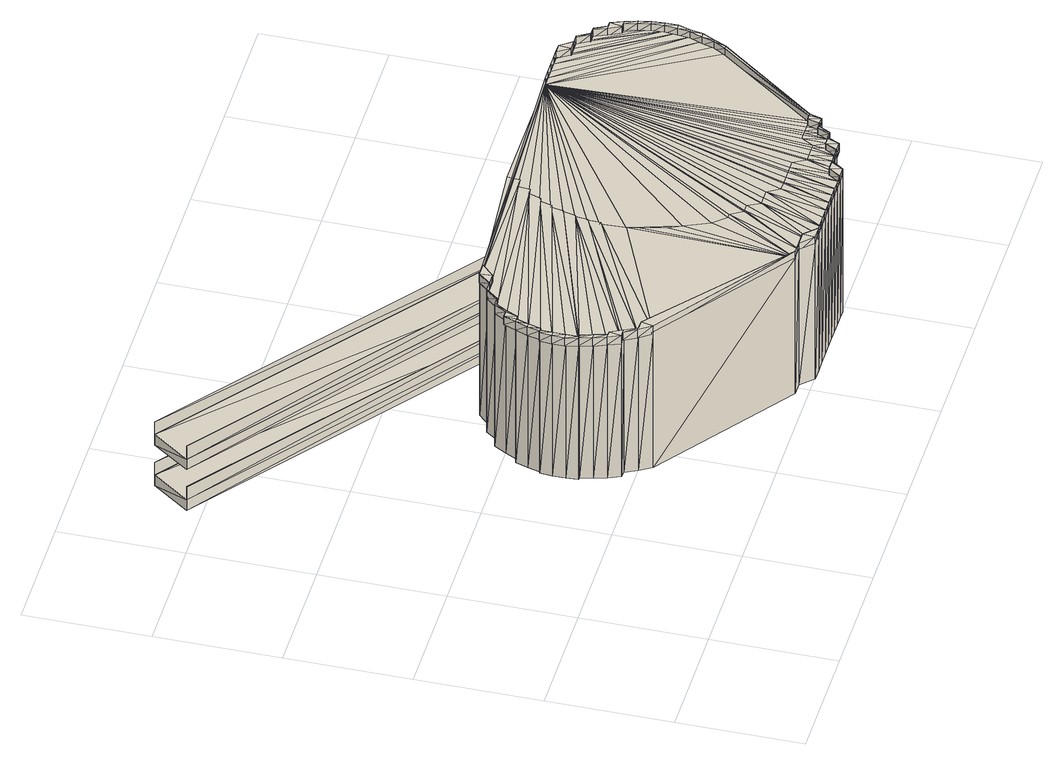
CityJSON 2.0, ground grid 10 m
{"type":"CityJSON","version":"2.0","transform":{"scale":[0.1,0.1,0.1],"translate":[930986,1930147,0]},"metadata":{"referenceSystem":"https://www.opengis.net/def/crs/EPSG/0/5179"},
"CityObjects":{
"building1":{"type":"Building","geometry":[{"type":"MultiSurface","lod":"3","boundaries":[[[0,1,2]],[[3,2,1]],[[2,3,4]],[[5,4,3]],[[4,5,6]],[[7,6,5]],[[6,7,8]],[[9,8,7]],[[8,9,10]],[[11,10,9]],[[10,11,12]],[[13,12,11]],[[12,13,14]],[[15,14,13]],[[14,15,16]],[[17,16,15]],[[16,17,18]],[[19,18,17]],[[18,19,20]],[[21,20,19]],[[20,21,22]],[[23,22,21]],[[22,23,24]],[[25,24,23]],[[24,25,26]],[[27,26,25]],[[26,27,28]],[[29,28,27]],[[28,29,30]],[[31,30,29]],[[30,31,32]],[[33,32,31]],[[32,33,34]],[[35,34,33]],[[34,35,36]],[[37,36,35]],[[36,37,38]],[[39,38,37]],[[38,39,40]],[[41,40,39]],[[40,41,42]],[[43,42,41]],[[42,43,44]],[[45,44,43]],[[44,45,46]],[[47,46,45]],[[46,47,48]],[[49,48,47]],[[48,49,50]],[[51,50,49]],[[50,51,52]],[[53,52,51]],[[52,53,54]],[[55,54,53]],[[54,55,56]],[[57,56,55]],[[56,57,58]],[[59,58,57]],[[58,59,60]],[[61,60,59]],[[60,61,62]],[[63,62,61]],[[62,63,64]],[[65,64,63]],[[64,65,66]],[[67,66,65]],[[66,67,68]],[[69,68,67]],[[68,69,70]],[[71,70,69]],[[70,71,72]],[[73,72,71]],[[72,73,74]],[[75,74,73]],[[74,75,76]],[[77,76,75]],[[76,77,78]],[[79,78,77]],[[78,79,80]],[[81,80,79]],[[80,81,82]],[[83,82,81]],[[82,83,84]],[[85,84,83]],[[84,85,86]],[[87,86,85]],[[86,87,88]],[[89,88,87]],[[88,89,90]],[[91,90,89]],[[90,91,92]],[[93,92,91]],[[92,93,94]],[[95,94,93]],[[94,95,96]],[[97,96,95]],[[96,97,98]],[[99,98,97]],[[98,99,100]],[[101,100,99]],[[100,101,102]],[[103,102,101]],[[102,103,104]],[[105,104,103]],[[104,105,106]],[[107,106,105]],[[106,107,108]],[[109,108,107]],[[108,109,110]],[[111,110,109]],[[110,111,112]],[[113,112,111]],[[112,113,114]],[[115,114,113]],[[114,115,116]],[[117,116,115]],[[116,117,118]],[[119,118,117]],[[118,119,120]],[[121,120,119]],[[120,121,122]],[[123,122,121]],[[122,123,124]],[[125,124,123]],[[124,125,126]],[[127,126,125]],[[126,127,128]],[[129,128,127]],[[128,129,0]],[[1,0,129]],[[63,61,65]],[[61,59,65]],[[65,59,67]],[[59,57,67]],[[67,57,69]],[[57,55,69]],[[69,55,71]],[[71,55,73]],[[73,55,75]],[[55,53,75]],[[75,53,77]],[[77,53,79]],[[53,51,79]],[[79,51,81]],[[81,51,83]],[[51,49,83]],[[83,49,85]],[[49,47,85]],[[47,45,85]],[[45,43,85]],[[43,41,85]],[[41,39,85]],[[39,37,85]],[[37,35,85]],[[35,33,85]],[[33,31,85]],[[31,29,85]],[[29,27,85]],[[27,25,85]],[[25,23,85]],[[23,21,85]],[[21,19,85]],[[19,17,85]],[[17,15,85]],[[15,13,85]],[[13,11,85]],[[11,9,85]],[[9,7,85]],[[7,5,85]],[[5,3,85]],[[3,1,85]],[[1,129,85]],[[129,127,85]],[[127,125,85]],[[125,123,85]],[[123,121,85]],[[121,119,85]],[[119,117,85]],[[117,115,85]],[[115,113,85]],[[113,111,85]],[[111,109,85]],[[109,107,85]],[[107,105,85]],[[105,103,85]],[[103,101,85]],[[101,99,85]],[[99,97,85]],[[97,95,85]],[[95,93,85]],[[93,91,85]],[[91,89,85]],[[89,87,85]],[[130,131,132]],[[133,132,131]],[[134,130,135]],[[132,135,130]],[[136,134,137]],[[135,137,134]],[[131,136,133]],[[137,133,136]],[[132,133,138]],[[139,138,133]],[[135,132,140]],[[138,140,132]],[[137,135,141]],[[140,141,135]],[[133,137,139]],[[141,139,137]],[[138,139,142]],[[143,142,139]],[[140,138,144]],[[142,144,138]],[[141,140,145]],[[144,145,140]],[[139,141,143]],[[145,143,141]],[[142,143,146]],[[147,146,143]],[[144,142,148]],[[146,148,142]],[[145,144,149]],[[148,149,144]],[[143,145,147]],[[149,147,145]],[[146,147,150]],[[151,150,147]],[[148,146,152]],[[150,152,146]],[[149,148,153]],[[152,153,148]],[[147,149,151]],[[153,151,149]],[[150,151,154]],[[155,154,151]],[[152,150,156]],[[154,156,150]],[[153,152,157]],[[156,157,152]],[[151,153,155]],[[157,155,153]],[[154,155,158]],[[159,158,155]],[[156,154,160]],[[158,160,154]],[[157,156,161]],[[160,161,156]],[[155,157,159]],[[161,159,157]],[[158,159,162]],[[163,162,159]],[[160,158,164]],[[162,164,158]],[[161,160,165]],[[164,165,160]],[[159,161,163]],[[165,163,161]],[[162,163,166]],[[167,166,163]],[[164,162,168]],[[166,168,162]],[[165,164,169]],[[168,169,164]],[[163,165,167]],[[169,167,165]],[[166,167,170]],[[171,170,167]],[[168,166,172]],[[170,172,166]],[[169,168,173]],[[172,173,168]],[[167,169,171]],[[173,171,169]],[[170,171,174]],[[175,174,171]],[[172,170,176]],[[174,176,170]],[[173,172,177]],[[176,177,172]],[[171,173,175]],[[177,175,173]],[[174,175,178]],[[179,178,175]],[[176,174,180]],[[178,180,174]],[[177,176,181]],[[180,181,176]],[[175,177,179]],[[181,179,177]],[[178,179,182]],[[183,182,179]],[[180,178,184]],[[182,184,178]],[[181,180,185]],[[184,185,180]],[[179,181,183]],[[185,183,181]],[[182,183,186]],[[187,186,183]],[[184,182,188]],[[186,188,182]],[[185,184,189]],[[188,189,184]],[[183,185,187]],[[189,187,185]],[[186,187,190]],[[191,190,187]],[[188,186,192]],[[190,192,186]],[[189,188,193]],[[192,193,188]],[[187,189,191]],[[193,191,189]],[[190,191,194]],[[195,194,191]],[[192,190,196]],[[194,196,190]],[[193,192,197]],[[196,197,192]],[[191,193,195]],[[197,195,193]],[[194,195,198]],[[199,198,195]],[[196,194,200]],[[198,200,194]],[[197,196,201]],[[200,201,196]],[[195,197,199]],[[201,199,197]],[[198,199,202]],[[203,202,199]],[[200,198,204]],[[202,204,198]],[[201,200,205]],[[204,205,200]],[[199,201,203]],[[205,203,201]],[[202,203,206]],[[207,206,203]],[[204,202,208]],[[206,208,202]],[[205,204,209]],[[208,209,204]],[[203,205,207]],[[209,207,205]],[[206,207,210]],[[211,210,207]],[[208,206,212]],[[210,212,206]],[[209,208,213]],[[212,213,208]],[[207,209,211]],[[213,211,209]],[[210,211,214]],[[212,210,215]],[[214,215,210]],[[213,212,215]],[[211,213,214]],[[215,214,213]],[[215,214,216]],[[217,216,214]],[[214,215,217]],[[216,217,215]],[[216,217,218]],[[219,218,217]],[[217,216,219]],[[218,219,216]],[[220,221,219]],[[218,219,222]],[[221,222,219]],[[222,223,218]],[[219,218,220]],[[223,220,218]],[[221,220,224]],[[225,224,220]],[[222,221,226]],[[224,226,221]],[[223,222,227]],[[226,227,222]],[[220,223,225]],[[227,225,223]],[[224,225,228]],[[229,228,225]],[[226,224,230]],[[228,230,224]],[[227,226,231]],[[230,231,226]],[[225,227,229]],[[231,229,227]],[[228,229,232]],[[233,232,229]],[[230,228,234]],[[232,234,228]],[[231,230,235]],[[234,235,230]],[[229,231,233]],[[235,233,231]],[[232,233,236]],[[237,236,233]],[[234,232,238]],[[236,238,232]],[[235,234,239]],[[238,239,234]],[[233,235,237]],[[239,237,235]],[[236,237,240]],[[241,240,237]],[[238,236,242]],[[240,242,236]],[[239,238,243]],[[242,243,238]],[[237,239,241]],[[243,241,239]],[[240,241,244]],[[245,244,241]],[[242,240,246]],[[244,246,240]],[[243,242,247]],[[246,247,242]],[[241,243,245]],[[247,245,243]],[[244,245,248]],[[249,248,245]],[[246,244,250]],[[248,250,244]],[[247,246,251]],[[250,251,246]],[[245,247,249]],[[251,249,247]],[[248,249,252]],[[253,252,249]],[[250,248,254]],[[252,254,248]],[[251,250,255]],[[254,255,250]],[[249,251,253]],[[255,253,251]],[[252,253,256]],[[257,256,253]],[[254,252,258]],[[256,258,252]],[[255,254,259]],[[258,259,254]],[[253,255,257]],[[259,257,255]],[[256,257,260]],[[261,260,257]],[[258,256,262]],[[260,262,256]],[[259,258,263]],[[262,263,258]],[[257,259,261]],[[263,261,259]],[[260,261,264]],[[265,264,261]],[[262,260,266]],[[264,266,260]],[[263,262,267]],[[266,267,262]],[[261,263,265]],[[267,265,263]],[[264,265,268]],[[269,268,265]],[[266,264,270]],[[268,270,264]],[[267,266,271]],[[270,271,266]],[[265,267,269]],[[271,269,267]],[[268,269,272]],[[273,272,269]],[[270,268,274]],[[272,274,268]],[[271,270,275]],[[274,275,270]],[[269,271,273]],[[275,273,271]],[[272,273,276]],[[277,276,273]],[[274,272,278]],[[276,278,272]],[[275,274,279]],[[278,279,274]],[[273,275,277]],[[279,277,275]],[[276,277,280]],[[281,280,277]],[[278,276,282]],[[280,282,276]],[[279,278,283]],[[282,283,278]],[[277,279,281]],[[283,281,279]],[[280,281,284]],[[285,284,281]],[[282,280,286]],[[284,286,280]],[[283,282,287]],[[286,287,282]],[[281,283,285]],[[287,285,283]],[[284,285,288]],[[289,288,285]],[[286,284,290]],[[288,290,284]],[[287,286,291]],[[290,291,286]],[[285,287,289]],[[291,289,287]],[[288,289,292]],[[293,292,289]],[[290,288,294]],[[292,294,288]],[[291,290,295]],[[294,295,290]],[[289,291,293]],[[295,293,291]],[[292,293,296]],[[297,296,293]],[[294,292,298]],[[296,298,292]],[[295,294,299]],[[298,299,294]],[[293,295,297]],[[299,297,295]],[[296,297,300]],[[301,300,297]],[[298,296,302]],[[300,302,296]],[[299,298,303]],[[302,303,298]],[[297,299,301]],[[303,301,299]],[[300,301,304]],[[305,304,301]],[[302,300,306]],[[304,306,300]],[[303,302,307]],[[306,307,302]],[[301,303,305]],[[307,305,303]],[[304,305,308]],[[309,308,305]],[[306,304,310]],[[308,310,304]],[[307,306,311]],[[310,311,306]],[[305,307,309]],[[311,309,307]],[[308,309,312]],[[313,312,309]],[[310,308,314]],[[312,314,308]],[[311,310,315]],[[314,315,310]],[[309,311,313]],[[315,313,311]],[[312,313,316]],[[317,316,313]],[[314,312,318]],[[316,318,312]],[[315,314,319]],[[318,319,314]],[[313,315,317]],[[319,317,315]],[[316,317,320]],[[321,320,317]],[[318,316,322]],[[320,322,316]],[[319,318,323]],[[322,323,318]],[[317,319,321]],[[323,321,319]],[[320,321,324]],[[325,324,321]],[[322,320,326]],[[324,326,320]],[[323,322,327]],[[326,327,322]],[[321,323,325]],[[327,325,323]],[[324,325,328]],[[329,328,325]],[[326,324,330]],[[328,330,324]],[[327,326,331]],[[330,331,326]],[[325,327,329]],[[331,329,327]],[[328,329,332]],[[333,332,329]],[[330,328,334]],[[332,334,328]],[[331,330,335]],[[334,335,330]],[[329,331,333]],[[335,333,331]],[[332,333,336]],[[337,336,333]],[[334,332,338]],[[336,338,332]],[[335,334,339]],[[338,339,334]],[[333,335,337]],[[339,337,335]],[[336,337,340]],[[341,340,337]],[[338,336,342]],[[340,342,336]],[[339,338,343]],[[342,343,338]],[[337,339,341]],[[343,341,339]],[[340,341,344]],[[342,340,345]],[[344,345,340]],[[343,342,345]],[[341,343,344]],[[345,344,343]],[[345,344,346]],[[347,346,344]],[[344,345,347]],[[346,347,345]],[[346,347,348]],[[349,348,347]],[[347,346,349]],[[348,349,346]],[[348,349,350]],[[351,350,349]],[[349,348,351]],[[350,351,348]],[[352,353,351]],[[350,351,354]],[[353,354,351]],[[354,355,350]],[[351,350,352]],[[355,352,350]],[[353,352,356]],[[354,353,357]],[[356,357,353]],[[355,354,357]],[[352,355,356]],[[357,356,355]],[[358,359,356]],[[357,356,360]],[[359,360,356]],[[360,361,357]],[[356,357,358]],[[361,358,357]],[[359,358,362]],[[363,362,358]],[[360,359,364]],[[362,364,359]],[[361,360,365]],[[364,365,360]],[[358,361,363]],[[365,363,361]],[[362,363,366]],[[367,366,363]],[[364,362,368]],[[366,368,362]],[[365,364,369]],[[368,369,364]],[[363,365,367]],[[369,367,365]],[[366,367,370]],[[371,370,367]],[[368,366,372]],[[370,372,366]],[[369,368,373]],[[372,373,368]],[[367,369,371]],[[373,371,369]],[[370,371,130]],[[131,130,371]],[[372,370,134]],[[130,134,370]],[[373,372,136]],[[134,136,372]],[[371,373,131]],[[136,131,373]],[[374,86,375]],[[86,88,375]],[[375,88,376]],[[88,90,376]],[[376,90,377]],[[90,92,377]],[[377,92,378]],[[92,94,378]],[[378,94,379]],[[94,96,379]],[[379,96,380]],[[96,98,380]],[[380,98,381]],[[98,100,381]],[[381,100,382]],[[100,102,382]],[[382,102,383]],[[102,104,383]],[[383,104,384]],[[384,104,385]],[[104,106,385]],[[106,108,385]],[[385,108,386]],[[108,110,386]],[[386,110,387]],[[387,110,388]],[[110,112,388]],[[112,114,388]],[[388,114,389]],[[114,116,389]],[[389,116,390]],[[390,116,391]],[[116,118,391]],[[118,120,391]],[[391,120,392]],[[120,122,392]],[[392,122,393]],[[393,122,394]],[[122,124,394]],[[124,126,394]],[[394,126,395]],[[126,128,395]],[[395,128,396]],[[396,128,397]],[[397,128,398]],[[128,0,398]],[[398,0,399]],[[399,0,400]],[[400,0,401]],[[401,0,402]],[[402,0,403]],[[403,0,404]],[[0,2,404]],[[404,2,405]],[[405,2,406]],[[2,4,406]],[[406,4,407]],[[407,4,408]],[[4,6,408]],[[408,6,409]],[[6,8,409]],[[409,8,410]],[[410,8,411]],[[8,10,411]],[[10,12,411]],[[411,12,412]],[[12,14,412]],[[412,14,413]],[[413,14,414]],[[14,16,414]],[[414,16,415]],[[16,18,415]],[[415,18,416]],[[416,18,417]],[[18,20,417]],[[417,20,418]],[[20,22,418]],[[418,22,419]],[[419,22,420]],[[22,24,420]],[[40,421,38]],[[421,422,38]],[[38,422,36]],[[422,423,36]],[[36,423,34]],[[423,424,34]],[[424,425,34]],[[34,425,32]],[[425,426,32]],[[32,426,30]],[[426,427,30]],[[30,427,28]],[[427,428,28]],[[428,429,28]],[[28,429,26]],[[429,430,26]],[[26,430,24]],[[24,430,420]],[[400,401,399]],[[399,401,398]],[[62,64,60]],[[60,64,58]],[[64,66,58]],[[58,66,56]],[[66,68,56]],[[56,68,54]],[[68,70,54]],[[70,72,54]],[[72,74,54]],[[54,74,52]],[[74,76,52]],[[76,78,52]],[[52,78,50]],[[78,80,50]],[[80,82,50]],[[50,82,48]],[[82,84,48]],[[48,84,46]],[[46,84,44]],[[44,84,42]],[[42,84,40]],[[40,84,421]],[[421,84,422]],[[422,84,423]],[[423,84,424]],[[424,84,425]],[[425,84,426]],[[426,84,427]],[[427,84,428]],[[428,84,429]],[[429,84,430]],[[430,84,420]],[[420,84,419]],[[419,84,418]],[[418,84,417]],[[417,84,416]],[[416,84,415]],[[415,84,414]],[[414,84,413]],[[413,84,412]],[[412,84,411]],[[411,84,410]],[[410,84,409]],[[409,84,408]],[[408,84,407]],[[407,84,406]],[[406,84,405]],[[405,84,404]],[[404,84,403]],[[403,84,402]],[[402,84,401]],[[401,84,398]],[[398,84,397]],[[397,84,396]],[[396,84,395]],[[395,84,394]],[[394,84,393]],[[393,84,392]],[[392,84,391]],[[391,84,390]],[[390,84,389]],[[389,84,388]],[[388,84,387]],[[387,84,386]],[[386,84,385]],[[385,84,384]],[[384,84,383]],[[383,84,382]],[[382,84,381]],[[381,84,380]],[[380,84,379]],[[379,84,378]],[[378,84,377]],[[377,84,376]],[[376,84,375]],[[84,374,375]],[[431,432,433]],[[434,433,432]],[[435,436,437]],[[438,437,436]],[[433,439,431]],[[440,431,439]],[[431,440,432]],[[441,432,440]],[[432,441,434]],[[442,434,441]],[[434,442,433]],[[439,433,442]],[[440,439,441]],[[442,441,439]],[[437,443,435]],[[444,435,443]],[[435,444,436]],[[445,436,444]],[[436,445,438]],[[446,438,445]],[[438,446,437]],[[443,437,446]],[[444,443,445]],[[446,445,443]],[[447,431,448]],[[432,448,431]],[[449,434,450]],[[433,450,434]],[[451,448,452]],[[432,452,448]],[[431,452,432]],[[451,447,448]],[[452,431,451]],[[447,451,431]],[[453,435,454]],[[436,454,435]],[[455,438,456]],[[437,456,438]],[[457,454,458]],[[436,458,454]],[[435,458,436]],[[457,453,454]],[[458,435,457]],[[453,457,435]]]}]}
},
"vertices":[
[294,10,130],[294,10,0],[304,10,130],[304,10,0],[314,0,130],[314,0,0],[324,0,130],[324,0,0],[334,0,130],[334,0,0],[344,0,130],[344,0,0],[353,0,130],[353,0,0],[362,0,130],[362,0,0],[371,0,130],[371,0,0],[379,0,130],[379,0,0],[388,0,130],[388,0,0],[395,0,130],[395,0,0],[403,10,130],[403,10,0],[410,10,130],[410,10,0],[416,10,130],[416,10,0],[423,20,130],[423,20,0],[429,20,130],[429,20,0],[434,20,130],[434,20,0],[439,30,130],[439,30,0],[444,30,130],[444,30,0],[448,40,130],[448,40,0],[451,40,130],[451,40,0],[511,120,130],[511,120,0],[517,130,130],[517,130,0],[521,140,130],[521,140,0],[524,150,130],[524,150,0],[526,160,130],[526,160,0],[526,170,130],[526,170,0],[525,180,130],[525,180,0],[523,190,130],[523,190,0],[521,200,130],[521,200,0],[517,200,130],[517,200,0],[513,210,130],[513,210,0],[508,220,130],[508,220,0],[502,220,130],[502,220,0],[496,230,130],[496,230,0],[489,230,130],[489,230,0],[483,230,130],[483,230,0],[475,240,130],[475,240,0],[468,240,130],[468,240,0],[459,240,130],[459,240,0],[451,240,130],[451,240,0],[443,240,130],[443,240,0],[221,230,130],[221,230,0],[211,230,130],[211,230,0],[201,220,130],[201,220,0],[193,220,130],[193,220,0],[186,210,130],[186,210,0],[179,210,130],[179,210,0],[173,200,130],[173,200,0],[168,190,130],[168,190,0],[164,190,130],[164,190,0],[161,180,130],[161,180,0],[158,170,130],[158,170,0],[157,170,130],[157,170,0],[156,160,130],[156,160,0],[156,150,130],[156,150,0],[157,140,130],[157,140,0],[158,140,130],[158,140,0],[161,130,130],[161,130,0],[164,120,130],[164,120,0],[168,110,130],[168,110,0],[173,110,130],[173,110,0],[178,100,130],[178,100,0],[184,90,130],[184,90,0],[184,90,136],[186,100,136],[177,100,136],[179,100,136],[184,90,128],[177,100,128],[186,100,128],[179,100,128],[171,110,136],[174,110,136],[171,110,128],[174,110,128],[167,110,136],[169,120,136],[167,110,128],[169,120,128],[163,120,136],[166,120,136],[163,120,128],[166,120,128],[159,130,136],[163,130,136],[159,130,128],[163,130,128],[157,140,136],[160,140,136],[157,140,128],[160,140,128],[156,140,136],[158,140,136],[156,140,128],[158,140,128],[154,150,136],[158,150,136],[154,150,128],[158,150,128],[154,160,136],[158,160,136],[154,160,128],[158,160,128],[155,170,136],[158,170,136],[155,170,128],[158,170,128],[157,170,136],[160,170,136],[157,170,128],[160,170,128],[159,180,136],[163,180,136],[159,180,128],[163,180,128],[163,190,136],[166,190,136],[163,190,128],[166,190,128],[167,200,136],[169,190,136],[167,200,128],[169,190,128],[172,200,136],[174,200,136],[172,200,128],[174,200,128],[178,210,136],[180,210,136],[178,210,128],[180,210,128],[185,210,136],[186,210,136],[185,210,128],[186,210,128],[193,220,136],[194,220,136],[193,220,128],[194,220,128],[201,220,136],[202,220,136],[201,220,128],[202,220,128],[210,230,136],[211,220,136],[210,230,128],[211,220,128],[221,230,136],[221,230,128],[443,240,128],[443,240,136],[451,240,128],[451,240,136],[459,240,136],[460,240,136],[460,240,128],[459,240,128],[468,240,136],[467,240,136],[468,240,128],[467,240,128],[476,240,136],[475,240,136],[476,240,128],[475,240,128],[483,240,136],[482,230,136],[483,240,128],[482,230,128],[490,230,136],[489,230,136],[490,230,128],[489,230,128],[497,230,136],[495,230,136],[497,230,128],[495,230,128],[503,220,136],[501,220,136],[503,220,128],[501,220,128],[509,220,136],[507,220,136],[509,220,128],[507,220,128],[514,210,136],[511,210,136],[514,210,128],[511,210,128],[518,210,136],[516,200,136],[518,210,128],[516,200,128],[522,200,136],[519,200,136],[522,200,128],[519,200,128],[525,190,136],[522,190,136],[525,190,128],[522,190,128],[527,180,136],[524,180,136],[527,180,128],[524,180,128],[528,170,136],[525,170,136],[528,170,128],[525,170,128],[528,160,136],[524,160,136],[528,160,128],[524,160,128],[525,150,136],[523,150,136],[525,150,128],[523,150,128],[523,140,136],[519,140,136],[523,140,128],[519,140,128],[518,130,136],[516,130,136],[518,130,128],[516,130,128],[513,120,136],[510,120,136],[513,120,128],[510,120,128],[452,40,136],[450,40,136],[452,40,128],[450,40,128],[449,30,136],[446,40,136],[449,30,128],[446,40,128],[444,30,136],[443,30,136],[444,30,128],[443,30,128],[440,30,136],[438,30,136],[440,30,128],[438,30,128],[435,20,136],[433,20,136],[435,20,128],[433,20,128],[429,20,136],[428,20,136],[429,20,128],[428,20,128],[424,10,136],[422,20,136],[424,10,128],[422,20,128],[417,10,136],[416,10,136],[417,10,128],[416,10,128],[411,10,136],[409,10,136],[411,10,128],[409,10,128],[403,10,136],[402,10,136],[403,10,128],[402,10,128],[396,0,136],[394,10,136],[396,0,128],[394,10,128],[388,0,136],[387,0,136],[388,0,128],[387,0,128],[379,0,136],[379,0,128],[371,0,128],[371,0,136],[362,0,128],[362,0,136],[353,0,128],[353,0,136],[344,0,136],[343,0,136],[343,0,128],[344,0,128],[334,0,136],[334,0,128],[325,0,136],[324,0,136],[324,0,128],[325,0,128],[314,0,136],[315,10,136],[314,0,128],[315,10,128],[304,10,136],[305,10,136],[304,10,128],[305,10,128],[294,10,136],[295,10,136],[294,10,128],[295,10,128],[332,240,130],[331,230,130],[329,230,130],[327,230,130],[325,230,130],[323,230,130],[322,220,130],[321,220,130],[319,220,130],[317,220,130],[314,210,130],[313,210,130],[311,210,130],[308,200,130],[306,200,130],[304,190,130],[303,190,130],[301,180,130],[300,180,130],[299,170,130],[298,170,130],[298,160,130],[297,160,130],[296,160,130],[297,140,130],[299,130,130],[304,110,130],[309,100,130],[318,80,130],[327,70,130],[331,70,130],[337,60,130],[338,60,130],[344,60,130],[349,50,130],[350,50,130],[356,50,130],[363,50,130],[369,40,130],[376,40,130],[377,40,130],[383,40,130],[389,40,130],[391,40,130],[395,40,130],[401,40,130],[407,30,130],[444,40,130],[439,40,130],[437,40,130],[434,40,130],[430,40,130],[424,30,130],[422,30,130],[419,30,130],[413,30,130],[408,30,130],[2,400,50],[278,190,50],[24,430,50],[300,220,50],[2,400,89],[278,190,89],[24,430,89],[300,220,89],[24,430,40],[2,400,40],[278,190,40],[300,220,40],[24,430,79],[2,400,79],[278,190,79],[300,220,79],[2,400,62],[278,190,62],[300,220,62],[24,430,62],[3,400,62],[3,400,50],[2,400,101],[278,190,101],[300,220,101],[24,430,101],[3,400,101],[3,400,89]
]}
